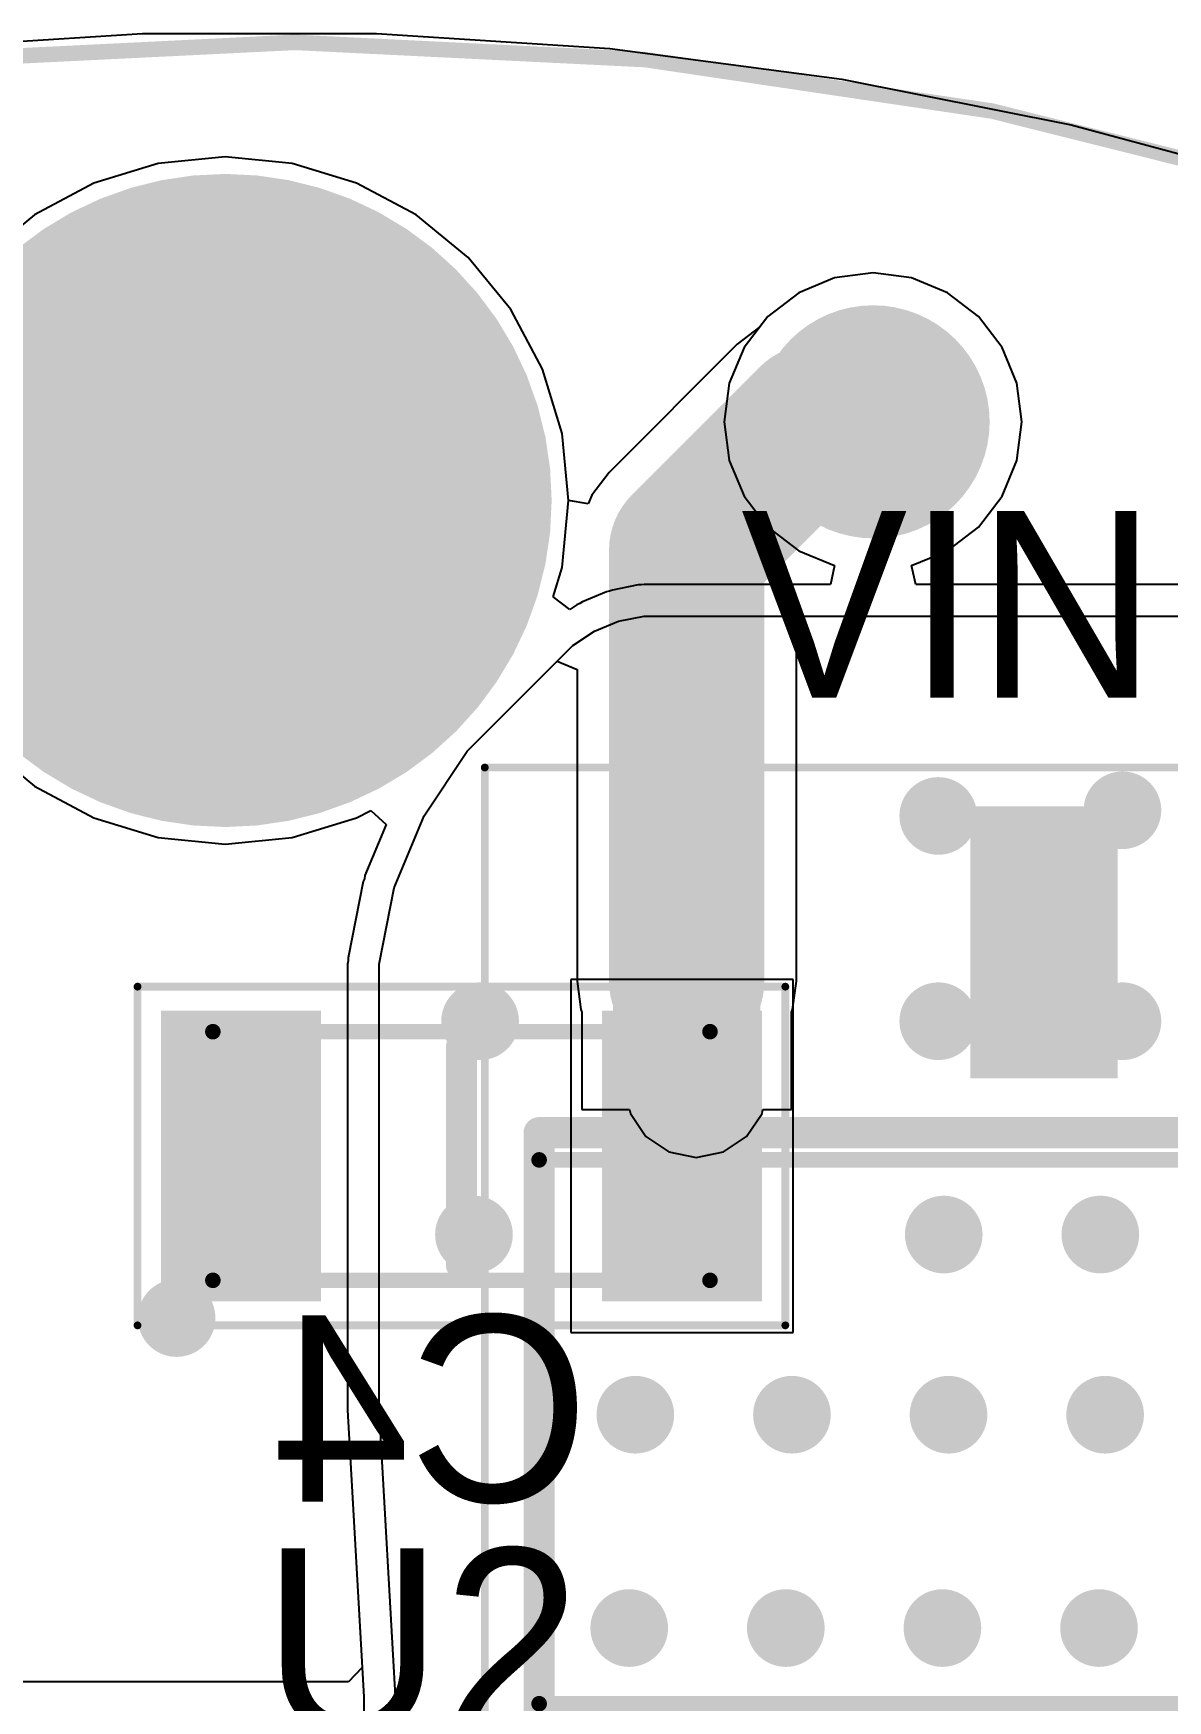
# Model space of a CAD drawing. Header units: millimetres. Extents: x 4.72 to 6.55, y 1.73 to 3.54.
# Drawn here: x 5.5726 to 5.8601, y 3.1209 to 3.5433 of the extents above; entities that cross this region are included whole.
import ezdxf

# ---------------------------------------------------------------- set-up
doc = ezdxf.new("R2010")
doc.units = ezdxf.units.MM
doc.header["$MEASUREMENT"] = 0
for name, color, linetype in [('BottomLayer', 5, 'Continuous'), ('BottomOverlay', 54, 'Continuous'), ('BottomPaste', 16, 'Continuous'), ('BottomSolder', 6, 'Continuous'), ('ConnectLayer', 7, 'Continuous'), ('Mechanical1', 6, 'Continuous'), ('Mechanical15', 56, 'Continuous'), ('Mechanical20', 56, 'Continuous'), ('MultiLayer', 9, 'Continuous'), ('TopLayer', 1, 'Continuous'), ('TopOverlay', 2, 'Continuous'), ('TopPaste', 8, 'Continuous'), ('TopSolder', 216, 'Continuous'), ('ViaHoleLayer', 16, 'Continuous')]:
    doc.layers.add(name, color=color, linetype=linetype)

# ---------------------------------------------------------------- blocks, each defined once
blk = doc.blocks.new('CAPC3216X170N_B_6')
at = {"layer": 'BottomLayer'}
for points in [[(-0.07618, 0.03681), (-0.07618, -0.03681), (-0.03563, 0.03681), (-0.03563, -0.03681)], [(0.03563, 0.03681), (0.03563, -0.03681), (0.07618, 0.03681), (0.07618, -0.03681)]]:
    blk.add_solid(points, dxfattribs=at)
at = {"layer": 'BottomOverlay', "const_width": 0.00787}
blk.add_lwpolyline([(0, 0.02756), (0, -0.02756)], dxfattribs=at)
at = {"layer": 'BottomOverlay', "const_width": 0.00394}
for points in [[(-0.00197, 0.02756, 1), (0.00197, 0.02756, 1)], [(-0.00197, -0.02756, 1), (0.00197, -0.02756, 1)]]:
    blk.add_lwpolyline(points, format="xyb", close=True, dxfattribs=at)
at = {"layer": 'BottomPaste'}
for points in [[(-0.07618, 0.03681), (-0.07618, -0.03681), (-0.03563, 0.03681), (-0.03563, -0.03681)], [(0.03563, 0.03681), (0.03563, -0.03681), (0.07618, 0.03681), (0.07618, -0.03681)]]:
    blk.add_solid(points, dxfattribs=at)
at = {"layer": 'BottomSolder'}
for points in [[(-0.07618, 0.03681), (-0.07618, -0.03681), (-0.03563, 0.03681), (-0.03563, -0.03681)], [(0.03563, 0.03681), (0.03563, -0.03681), (0.07618, 0.03681), (0.07618, -0.03681)]]:
    blk.add_solid(points, dxfattribs=at)
at = {"layer": 'Mechanical15', "const_width": 0.00394}
for points in [[(0.06299, 0.0315), (-0.06299, 0.0315)], [(-0.06299, 0.0315), (-0.06299, -0.0315)], [(0.06299, 0.0315), (0.06299, -0.0315)], [(0.06299, -0.0315), (-0.06299, -0.0315)]]:
    blk.add_lwpolyline(points, dxfattribs=at)
at = {"layer": 'Mechanical15', "const_width": 0.00197}
for points in [[(-0.06398, 0.0315, 1), (-0.06201, 0.0315, 1)], [(-0.06398, 0.0315, 1), (-0.06201, 0.0315, 1)], [(0.06201, 0.0315, 1), (0.06398, 0.0315, 1)], [(0.06201, 0.0315, 1), (0.06398, 0.0315, 1)], [(-0.06398, -0.0315, 1), (-0.06201, -0.0315, 1)], [(-0.06398, -0.0315, 1), (-0.06201, -0.0315, 1)], [(0.06201, -0.0315, 1), (0.06398, -0.0315, 1)], [(0.06201, -0.0315, 1), (0.06398, -0.0315, 1)]]:
    blk.add_lwpolyline(points, format="xyb", close=True, dxfattribs=at)
at = {"layer": 'Mechanical20', "const_width": 0.00197}
for points in [[(0.08209, 0.04291), (-0.08209, 0.04291)], [(-0.08209, 0.04291), (-0.08209, -0.04291)], [(0.08209, 0.04291), (0.08209, -0.04291)], [(0.08209, -0.04291), (-0.08209, -0.04291)]]:
    blk.add_lwpolyline(points, dxfattribs=at)
at = {"layer": 'Mechanical20', "const_width": 0.000984}
for points in [[(-0.08258, 0.04291, 1), (-0.08159, 0.04291, 1)], [(-0.08258, 0.04291, 1), (-0.08159, 0.04291, 1)], [(0.08159, 0.04291, 1), (0.08258, 0.04291, 1)], [(0.08159, 0.04291, 1), (0.08258, 0.04291, 1)], [(-0.08258, -0.04291, 1), (-0.08159, -0.04291, 1)], [(-0.08258, -0.04291, 1), (-0.08159, -0.04291, 1)], [(0.08159, -0.04291, 1), (0.08258, -0.04291, 1)], [(0.08159, -0.04291, 1), (0.08258, -0.04291, 1)]]:
    blk.add_lwpolyline(points, format="xyb", close=True, dxfattribs=at)
blk = doc.blocks.new('SOT230P700X180_4N_19')
at = {"layer": 'Mechanical15', "const_width": 0.00394}
for points in [[(-0.0689, 0.0374), (0.02165, 0.12795)], [(-0.0689, -0.12795), (-0.0689, 0.12795)], [(0.0689, 0.12795), (-0.0689, 0.12795)], [(0.0689, -0.12795), (0.0689, 0.12795)], [(0.0689, -0.12795), (-0.0689, -0.12795)]]:
    blk.add_lwpolyline(points, dxfattribs=at)
at = {"layer": 'Mechanical15', "const_width": 0.00197}
for points in [[(-0.06988, 0.12795, 1), (-0.06791, 0.12795, 1)], [(-0.06988, 0.12795, 1), (-0.06791, 0.12795, 1)], [(0.02067, 0.12795, 1), (0.02264, 0.12795, 1)], [(0.06791, 0.12795, 1), (0.06988, 0.12795, 1)], [(0.06791, 0.12795, 1), (0.06988, 0.12795, 1)], [(-0.06988, 0.0374, 1), (-0.06791, 0.0374, 1)], [(-0.06988, -0.12795, 1), (-0.06791, -0.12795, 1)], [(-0.06988, -0.12795, 1), (-0.06791, -0.12795, 1)], [(0.06791, -0.12795, 1), (0.06988, -0.12795, 1)], [(0.06791, -0.12795, 1), (0.06988, -0.12795, 1)]]:
    blk.add_lwpolyline(points, format="xyb", close=True, dxfattribs=at)
at = {"layer": 'Mechanical20', "const_width": 0.00197}
for points in [[(-0.16831, -0.14173), (-0.16831, 0.14173)], [(0.16831, 0.14173), (-0.16831, 0.14173)], [(0.16831, -0.14173), (0.16831, 0.14173)], [(0.16831, -0.14173), (-0.16831, -0.14173)]]:
    blk.add_lwpolyline(points, dxfattribs=at)
at = {"layer": 'Mechanical20', "const_width": 0.000984}
for points in [[(-0.1688, 0.14173, 1), (-0.16781, 0.14173, 1)], [(-0.1688, 0.14173, 1), (-0.16781, 0.14173, 1)], [(0.16781, 0.14173, 1), (0.1688, 0.14173, 1)], [(0.16781, 0.14173, 1), (0.1688, 0.14173, 1)], [(-0.1688, -0.14173, 1), (-0.16781, -0.14173, 1)], [(-0.1688, -0.14173, 1), (-0.16781, -0.14173, 1)], [(0.16781, -0.14173, 1), (0.1688, -0.14173, 1)], [(0.16781, -0.14173, 1), (0.1688, -0.14173, 1)]]:
    blk.add_lwpolyline(points, format="xyb", close=True, dxfattribs=at)
at = {"layer": 'TopLayer'}
for points in [[(-0.15846, 0.07185), (-0.08957, 0.07185), (-0.15846, 0.10925), (-0.08957, 0.10925)], [(0.15846, -0.06299), (0.15846, 0.06299), (0.08957, -0.06299), (0.08957, 0.06299)], [(-0.15846, -0.0187), (-0.08957, -0.0187), (-0.15846, 0.0187), (-0.08957, 0.0187)], [(-0.15846, -0.10925), (-0.08957, -0.10925), (-0.15846, -0.07185), (-0.08957, -0.07185)]]:
    blk.add_solid(points, dxfattribs=at)
at = {"layer": 'TopOverlay', "const_width": 0.00787}
for points in [[(-0.07579, -0.12795), (-0.07579, 0.12795)], [(0.07579, 0.12795), (-0.07579, 0.12795)], [(0.07579, -0.12795), (0.07579, 0.12795)], [(-0.08957, 0.12303), (-0.15846, 0.12303)], [(0.07579, -0.12795), (-0.07579, -0.12795)]]:
    blk.add_lwpolyline(points, dxfattribs=at)
at = {"layer": 'TopOverlay', "const_width": 0.00394}
for points in [[(-0.07776, 0.12795, 1), (-0.07382, 0.12795, 1)], [(-0.07776, 0.12795, 1), (-0.07382, 0.12795, 1)], [(0.07382, 0.12795, 1), (0.07776, 0.12795, 1)], [(0.07382, 0.12795, 1), (0.07776, 0.12795, 1)], [(-0.16043, 0.12303, 1), (-0.1565, 0.12303, 1)], [(-0.09154, 0.12303, 1), (-0.0876, 0.12303, 1)], [(-0.07776, -0.12795, 1), (-0.07382, -0.12795, 1)], [(-0.07776, -0.12795, 1), (-0.07382, -0.12795, 1)], [(0.07382, -0.12795, 1), (0.07776, -0.12795, 1)], [(0.07382, -0.12795, 1), (0.07776, -0.12795, 1)]]:
    blk.add_lwpolyline(points, format="xyb", close=True, dxfattribs=at)
at = {"layer": 'TopPaste'}
for points in [[(-0.15846, 0.07185), (-0.08957, 0.07185), (-0.15846, 0.10925), (-0.08957, 0.10925)], [(0.15846, -0.06299), (0.15846, 0.06299), (0.08957, -0.06299), (0.08957, 0.06299)], [(-0.15846, -0.0187), (-0.08957, -0.0187), (-0.15846, 0.0187), (-0.08957, 0.0187)], [(-0.15846, -0.10925), (-0.08957, -0.10925), (-0.15846, -0.07185), (-0.08957, -0.07185)]]:
    blk.add_solid(points, dxfattribs=at)
at = {"layer": 'TopSolder'}
for points in [[(-0.15846, 0.07185), (-0.08957, 0.07185), (-0.15846, 0.10925), (-0.08957, 0.10925)], [(0.15846, -0.06299), (0.15846, 0.06299), (0.08957, -0.06299), (0.08957, 0.06299)], [(-0.15846, -0.0187), (-0.08957, -0.0187), (-0.15846, 0.0187), (-0.08957, 0.0187)], [(-0.15846, -0.10925), (-0.08957, -0.10925), (-0.15846, -0.07185), (-0.08957, -0.07185)]]:
    blk.add_solid(points, dxfattribs=at)

msp = doc.modelspace()

# ---------------------------------------------------------------- linework, layer by layer
at = {"layer": 'BottomLayer'}
for points, const_width in [([(5.58186, 3.42495, 1), (5.6606, 3.42495, 1)], 0.07874), ([(5.77067, 3.44488, 1), (5.8002, 3.44488, 1)], 0.02953), ([(5.79702, 3.34502, 1), (5.80686, 3.34502, 1)], 0.00984), ([(5.8437, 3.34646, 1), (5.85354, 3.34646, 1)], 0.00984), ([(5.6809, 3.29301, 1), (5.69075, 3.29301, 1)], 0.00984), ([(5.79702, 3.29301, 1), (5.80686, 3.29301, 1)], 0.00984), ([(5.8437, 3.29301, 1), (5.85354, 3.29301, 1)], 0.00984), ([(5.73568, 3.27657, 1), (5.74552, 3.27657, 1)], 0.00984), ([(5.67935, 3.23896, 1), (5.6892, 3.23896, 1)], 0.00984), ([(5.79841, 3.23896, 1), (5.80825, 3.23896, 1)], 0.00984), ([(5.83809, 3.23896, 1), (5.84794, 3.23896, 1)], 0.00984), ([(5.604, 3.2178, 1), (5.61384, 3.2178, 1)], 0.00984), ([(5.72025, 3.19331, 1), (5.73009, 3.19331, 1)], 0.00984), ([(5.75994, 3.19331, 1), (5.76978, 3.19331, 1)], 0.00984), ([(5.79962, 3.19331, 1), (5.80946, 3.19331, 1)], 0.00984), ([(5.83931, 3.19331, 1), (5.84915, 3.19331, 1)], 0.00984), ([(5.7187, 3.13926, 1), (5.72854, 3.13926, 1)], 0.00984), ([(5.75839, 3.13926, 1), (5.76823, 3.13926, 1)], 0.00984), ([(5.79807, 3.13926, 1), (5.80791, 3.13926, 1)], 0.00984), ([(5.83776, 3.13926, 1), (5.8476, 3.13926, 1)], 0.00984)]:
    msp.add_lwpolyline(points, format="xyb", close=True, dxfattribs=dict(at, const_width=const_width))
at = {"layer": 'BottomSolder'}
for points, const_width in [([(5.57986, 3.42495, 1), (5.6626, 3.42495, 1)], 0.08274), ([(5.77067, 3.44488, 1), (5.8002, 3.44488, 1)], 0.02953)]:
    msp.add_lwpolyline(points, format="xyb", close=True, dxfattribs=dict(at, const_width=const_width))
at = {"layer": 'ConnectLayer'}
for p, q in [((5.54112, 3.53943), (5.60028, 3.54331)), ((5.54112, 3.53943), (5.60028, 3.54331)), ((5.60028, 3.54331), (5.65956, 3.54331)), ((5.60028, 3.54331), (5.65956, 3.54331)), ((5.65956, 3.54331), (5.71872, 3.53943)), ((5.65956, 3.54331), (5.71872, 3.53943)), ((5.71872, 3.53943), (5.7775, 3.53169)), ((5.71872, 3.53943), (5.7775, 3.53169)), ((5.7775, 3.53169), (5.83565, 3.52012)), ((5.7775, 3.53169), (5.83565, 3.52012)), ((5.83565, 3.52012), (5.89292, 3.50478)), ((5.83565, 3.52012), (5.89292, 3.50478)), ((5.62123, 3.51198), (5.60426, 3.51031)), ((5.62123, 3.51198), (5.60426, 3.51031)), ((5.63821, 3.51031), (5.62123, 3.51198)), ((5.63821, 3.51031), (5.62123, 3.51198)), ((5.60426, 3.51031), (5.58793, 3.50536)), ((5.60426, 3.51031), (5.58793, 3.50536)), ((5.65454, 3.50536), (5.63821, 3.51031)), ((5.65454, 3.50536), (5.63821, 3.51031)), ((5.58793, 3.50536), (5.57288, 3.49731)), ((5.58793, 3.50536), (5.57288, 3.49731)), ((5.66959, 3.49731), (5.65454, 3.50536)), ((5.66959, 3.49731), (5.65454, 3.50536)), ((5.57288, 3.49731), (5.55969, 3.48649)), ((5.57288, 3.49731), (5.55969, 3.48649)), ((5.68278, 3.48649), (5.66959, 3.49731)), ((5.68278, 3.48649), (5.66959, 3.49731)), ((5.6936, 3.4733), (5.68278, 3.48649)), ((5.6936, 3.4733), (5.68278, 3.48649)), ((5.77567, 3.48132), (5.76657, 3.47755)), ((5.77567, 3.48132), (5.76657, 3.47755)), ((5.78543, 3.48261), (5.77567, 3.48132)), ((5.78543, 3.48261), (5.77567, 3.48132)), ((5.7952, 3.48132), (5.78543, 3.48261)), ((5.7952, 3.48132), (5.78543, 3.48261)), ((5.8043, 3.47755), (5.7952, 3.48132)), ((5.8043, 3.47755), (5.7952, 3.48132)), ((5.76657, 3.47755), (5.75876, 3.47156)), ((5.76657, 3.47755), (5.75876, 3.47156)), ((5.81211, 3.47156), (5.8043, 3.47755)), ((5.81211, 3.47156), (5.8043, 3.47755)), ((5.70164, 3.45825), (5.6936, 3.4733)), ((5.70164, 3.45825), (5.6936, 3.4733)), ((5.75675, 3.46894), (5.75101, 3.46454)), ((5.75876, 3.47156), (5.75276, 3.46374)), ((5.75876, 3.47156), (5.75675, 3.46894)), ((5.8181, 3.46374), (5.81211, 3.47156)), ((5.8181, 3.46374), (5.81211, 3.47156)), ((5.75101, 3.46454), (5.71853, 3.43206)), ((5.75276, 3.46374), (5.74899, 3.45465)), ((5.82187, 3.45465), (5.8181, 3.46374)), ((5.82187, 3.45465), (5.8181, 3.46374)), ((5.7066, 3.44193), (5.70164, 3.45825)), ((5.7066, 3.44193), (5.70164, 3.45825)), ((5.74899, 3.45465), (5.74771, 3.44488)), ((5.82316, 3.44488), (5.82187, 3.45465)), ((5.82316, 3.44488), (5.82187, 3.45465)), ((5.74771, 3.44488), (5.74899, 3.43512)), ((5.82187, 3.43512), (5.82316, 3.44488)), ((5.82187, 3.43512), (5.82316, 3.44488)), ((5.70827, 3.42495), (5.7066, 3.44193)), ((5.70827, 3.42495), (5.7066, 3.44193)), ((5.74899, 3.43512), (5.75276, 3.42602)), ((5.8181, 3.42602), (5.82187, 3.43512)), ((5.8181, 3.42602), (5.82187, 3.43512)), ((5.71853, 3.43206), (5.71412, 3.4263)), ((5.71412, 3.4263), (5.71321, 3.42412)), ((5.75276, 3.42602), (5.75876, 3.41821)), ((5.81211, 3.41821), (5.8181, 3.42602)), ((5.81211, 3.41821), (5.8181, 3.42602)), ((5.7066, 3.40797), (5.70827, 3.42495)), ((5.71321, 3.42412), (5.70827, 3.42495)), ((5.75876, 3.41821), (5.76657, 3.41221)), ((5.8043, 3.41221), (5.81211, 3.41821)), ((5.8043, 3.41221), (5.81211, 3.41821)), ((5.76657, 3.41221), (5.77567, 3.40844)), ((5.7952, 3.40844), (5.8043, 3.41221)), ((5.7952, 3.40844), (5.8043, 3.41221)), ((5.70433, 3.4005), (5.7066, 3.40797)), ((5.77567, 3.40844), (5.77465, 3.4037)), ((5.79622, 3.4037), (5.7952, 3.40844)), ((5.79622, 3.4037), (5.7952, 3.40844)), ((5.71787, 3.4018), (5.71176, 3.39926)), ((5.71865, 3.40195), (5.71787, 3.4018)), ((5.71938, 3.40225), (5.71865, 3.40195)), ((5.72587, 3.40354), (5.71938, 3.40225)), ((5.72666, 3.40354), (5.72587, 3.40354)), ((5.72744, 3.4037), (5.72666, 3.40354)), ((5.77465, 3.4037), (5.72744, 3.4037)), ((5.8915, 3.4037), (5.79622, 3.4037)), ((6.02657, 3.4037), (5.79622, 3.4037)), ((5.70859, 3.39733), (5.70433, 3.4005)), ((5.71037, 3.39852), (5.70859, 3.39733)), ((5.7111, 3.39882), (5.71037, 3.39852)), ((5.71176, 3.39926), (5.7111, 3.39882)), ((5.71483, 3.39184), (5.72094, 3.39438)), ((5.72094, 3.39438), (5.72744, 3.39567)), ((5.72744, 3.39567), (6.02657, 3.39567)), ((5.76598, 3.30315), (5.76598, 3.39567)), ((5.76598, 3.39567), (5.8915, 3.39567)), ((5.70698, 3.38583), (5.70933, 3.38817)), ((5.70933, 3.38817), (5.71483, 3.39184)), ((5.68952, 3.36837), (5.70698, 3.38583)), ((5.68952, 3.36837), (5.70539, 3.38423)), ((5.70539, 3.38423), (5.71039, 3.38216)), ((5.71039, 3.38216), (5.71039, 3.30315)), ((5.68256, 3.3614), (5.68952, 3.36837)), ((5.68256, 3.3614), (5.68952, 3.36837)), ((5.68952, 3.36837), (5.68952, 3.36837)), ((5.68952, 3.36837), (5.68952, 3.36837)), ((5.55969, 3.36341), (5.57288, 3.35258)), ((5.55969, 3.36341), (5.57288, 3.35258)), ((5.67162, 3.34502), (5.68256, 3.3614)), ((5.67162, 3.34502), (5.68256, 3.3614)), ((5.57288, 3.35258), (5.58793, 3.34454)), ((5.57288, 3.35258), (5.58793, 3.34454)), ((5.65454, 3.34454), (5.6581, 3.34644)), ((5.65454, 3.34454), (5.6581, 3.34644)), ((5.6581, 3.34644), (5.66204, 3.34288)), ((5.6581, 3.34644), (5.66204, 3.34288)), ((5.58793, 3.34454), (5.60426, 3.33959)), ((5.58793, 3.34454), (5.60426, 3.33959)), ((5.63821, 3.33959), (5.65454, 3.34454)), ((5.63821, 3.33959), (5.65454, 3.34454)), ((5.66204, 3.34288), (5.65666, 3.3299)), ((5.66204, 3.34288), (5.65666, 3.3299)), ((5.66408, 3.32682), (5.67162, 3.34502)), ((5.66408, 3.32682), (5.67162, 3.34502)), ((5.60426, 3.33959), (5.62123, 3.33791)), ((5.60426, 3.33959), (5.62123, 3.33791)), ((5.62123, 3.33791), (5.63821, 3.33959)), ((5.62123, 3.33791), (5.63821, 3.33959)), ((5.65651, 3.32912), (5.6562, 3.32839)), ((5.65651, 3.32912), (5.6562, 3.32839)), ((5.65666, 3.3299), (5.65651, 3.32912)), ((5.65666, 3.3299), (5.65651, 3.32912)), ((5.6562, 3.32839), (5.65236, 3.30907)), ((5.6562, 3.32839), (5.65236, 3.30907)), ((5.66023, 3.3075), (5.66408, 3.32682)), ((5.66023, 3.3075), (5.66408, 3.32682)), ((5.65236, 3.30828), (5.65221, 3.3075)), ((5.65236, 3.30828), (5.65221, 3.3075)), ((5.65236, 3.30907), (5.65236, 3.30828)), ((5.65236, 3.30907), (5.65236, 3.30828)), ((5.65221, 3.3075), (5.65221, 3.29766)), ((5.65221, 3.3075), (5.65221, 3.29766)), ((5.66023, 3.29766), (5.66023, 3.3075)), ((5.66023, 3.29766), (5.66023, 3.3075)), ((5.76516, 3.30354), (5.70886, 3.30354)), ((5.70886, 3.30354), (5.70886, 3.21417)), ((5.76516, 3.21417), (5.76516, 3.30354)), ((5.71039, 3.30315), (5.71134, 3.29596)), ((5.76504, 3.29596), (5.76598, 3.30315)), ((5.65221, 3.29766), (5.65221, 3.19488)), ((5.65221, 3.29766), (5.65221, 3.19488)), ((5.66023, 3.19488), (5.66023, 3.29766)), ((5.66023, 3.19488), (5.66023, 3.29766)), ((5.71134, 3.29596), (5.71161, 3.29529)), ((5.71161, 3.29529), (5.71161, 3.27067)), ((5.76476, 3.29529), (5.76504, 3.29596)), ((5.76476, 3.27067), (5.76476, 3.29529)), ((5.71161, 3.27067), (5.72371, 3.27067)), ((5.72371, 3.27067), (5.72391, 3.26966)), ((5.75729, 3.26966), (5.75749, 3.27067)), ((5.75749, 3.27067), (5.76476, 3.27067)), ((5.72391, 3.26966), (5.72783, 3.2638)), ((5.75337, 3.2638), (5.75729, 3.26966)), ((5.72783, 3.2638), (5.73369, 3.25989)), ((5.74751, 3.25989), (5.75337, 3.2638)), ((5.73369, 3.25989), (5.7406, 3.25851)), ((5.7406, 3.25851), (5.74751, 3.25989)), ((5.70886, 3.21417), (5.76516, 3.21417)), ((5.65221, 3.19488), (5.65225, 3.19466)), ((5.65221, 3.19488), (5.65225, 3.19466)), ((5.65225, 3.19466), (5.65222, 3.19443)), ((5.65225, 3.19466), (5.65222, 3.19443)), ((5.65222, 3.19443), (5.65592, 3.12929)), ((5.65222, 3.19443), (5.65634, 3.12182)), ((5.66437, 3.12205), (5.66023, 3.19488)), ((5.66437, 3.12205), (5.66023, 3.19488)), ((5.65592, 3.12929), (5.65248, 3.12565)), ((5.65248, 3.12565), (5.53147, 3.12565)), ((5.66437, 3.04621), (5.66437, 3.12205)), ((5.66437, 3.04621), (5.66437, 3.12205)), ((5.65634, 3.12182), (5.65634, 3.04621))]:
    msp.add_line(p, q, dxfattribs=at)
at = {"layer": 'Mechanical1', "const_width": 0.00394}
msp.add_lwpolyline([(6.54443, 2.63551, 1), (4.73341, 2.63551, 1)], format="xyb", close=True, dxfattribs=at)
at = {"layer": 'MultiLayer'}
for points, const_width in [([(5.58186, 3.42495, 1), (5.6606, 3.42495, 1)], 0.07874), ([(5.77067, 3.44488, 1), (5.8002, 3.44488, 1)], 0.02953), ([(5.79702, 3.34502, 1), (5.80686, 3.34502, 1)], 0.00984), ([(5.8437, 3.34646, 1), (5.85354, 3.34646, 1)], 0.00984), ([(5.6809, 3.29301, 1), (5.69075, 3.29301, 1)], 0.00984), ([(5.79702, 3.29301, 1), (5.80686, 3.29301, 1)], 0.00984), ([(5.8437, 3.29301, 1), (5.85354, 3.29301, 1)], 0.00984), ([(5.73568, 3.27657, 1), (5.74552, 3.27657, 1)], 0.00984), ([(5.67935, 3.23896, 1), (5.6892, 3.23896, 1)], 0.00984), ([(5.79841, 3.23896, 1), (5.80825, 3.23896, 1)], 0.00984), ([(5.83809, 3.23896, 1), (5.84794, 3.23896, 1)], 0.00984), ([(5.604, 3.2178, 1), (5.61384, 3.2178, 1)], 0.00984), ([(5.72025, 3.19331, 1), (5.73009, 3.19331, 1)], 0.00984), ([(5.75994, 3.19331, 1), (5.76978, 3.19331, 1)], 0.00984), ([(5.79962, 3.19331, 1), (5.80946, 3.19331, 1)], 0.00984), ([(5.83931, 3.19331, 1), (5.84915, 3.19331, 1)], 0.00984), ([(5.7187, 3.13926, 1), (5.72854, 3.13926, 1)], 0.00984), ([(5.75839, 3.13926, 1), (5.76823, 3.13926, 1)], 0.00984), ([(5.79807, 3.13926, 1), (5.80791, 3.13926, 1)], 0.00984), ([(5.83776, 3.13926, 1), (5.8476, 3.13926, 1)], 0.00984)]:
    msp.add_lwpolyline(points, format="xyb", close=True, dxfattribs=dict(at, const_width=const_width))
at = {"layer": 'TopLayer'}
for points, const_width in [([(5.58186, 3.42495, 1), (5.6606, 3.42495, 1)], 0.07874), ([(5.77067, 3.44488, 1), (5.8002, 3.44488, 1)], 0.02953), ([(5.76082, 3.44488, 1), (5.78051, 3.44488, 1)], 0.01969), ([(5.76082, 3.44488, 1), (5.78051, 3.44488, 1)], 0.01969), ([(5.77559, 3.44488, 1), (5.79528, 3.44488, 1)], 0.01969), ([(5.72835, 3.4124, 1), (5.74803, 3.4124, 1)], 0.01969), ([(5.72835, 3.4124, 1), (5.74803, 3.4124, 1)], 0.01969), ([(5.79702, 3.34502, 1), (5.80686, 3.34502, 1)], 0.00984), ([(5.8437, 3.34646, 1), (5.85354, 3.34646, 1)], 0.00984), ([(5.72835, 3.30315, 1), (5.74803, 3.30315, 1)], 0.01969), ([(5.6809, 3.29301, 1), (5.69075, 3.29301, 1)], 0.00984), ([(5.79702, 3.29301, 1), (5.80686, 3.29301, 1)], 0.00984), ([(5.8437, 3.29301, 1), (5.85354, 3.29301, 1)], 0.00984), ([(5.73568, 3.27657, 1), (5.74552, 3.27657, 1)], 0.00984), ([(5.67935, 3.23896, 1), (5.6892, 3.23896, 1)], 0.00984), ([(5.79841, 3.23896, 1), (5.80825, 3.23896, 1)], 0.00984), ([(5.83809, 3.23896, 1), (5.84794, 3.23896, 1)], 0.00984), ([(5.604, 3.2178, 1), (5.61384, 3.2178, 1)], 0.00984), ([(5.72025, 3.19331, 1), (5.73009, 3.19331, 1)], 0.00984), ([(5.75994, 3.19331, 1), (5.76978, 3.19331, 1)], 0.00984), ([(5.79962, 3.19331, 1), (5.80946, 3.19331, 1)], 0.00984), ([(5.83931, 3.19331, 1), (5.84915, 3.19331, 1)], 0.00984), ([(5.7187, 3.13926, 1), (5.72854, 3.13926, 1)], 0.00984), ([(5.75839, 3.13926, 1), (5.76823, 3.13926, 1)], 0.00984), ([(5.79807, 3.13926, 1), (5.80791, 3.13926, 1)], 0.00984), ([(5.83776, 3.13926, 1), (5.8476, 3.13926, 1)], 0.00984)]:
    msp.add_lwpolyline(points, format="xyb", close=True, dxfattribs=dict(at, const_width=const_width))
at = {"layer": 'TopLayer', "const_width": 0.03937}
for points in [[(5.73819, 3.4124), (5.77067, 3.44488)], [(5.77067, 3.44488), (5.78543, 3.44488)], [(5.73819, 3.30315), (5.73819, 3.4124)]]:
    msp.add_lwpolyline(points, dxfattribs=at)
at = {"layer": 'TopSolder'}
for points, const_width in [([(5.57986, 3.42495, 1), (5.6626, 3.42495, 1)], 0.08274), ([(5.77067, 3.44488, 1), (5.8002, 3.44488, 1)], 0.02953)]:
    msp.add_lwpolyline(points, format="xyb", close=True, dxfattribs=dict(at, const_width=const_width))
at = {"layer": 'ViaHoleLayer'}
for points, const_width in [([(5.58186, 3.42495, 1), (5.6606, 3.42495, 1)], 0.07874), ([(5.77539, 3.44488, 1), (5.79547, 3.44488, 1)], 0.02008), ([(5.79899, 3.34502, 1), (5.8049, 3.34502, 1)], 0.00591), ([(5.84567, 3.34646, 1), (5.85157, 3.34646, 1)], 0.00591), ([(5.68287, 3.29301, 1), (5.68878, 3.29301, 1)], 0.00591), ([(5.79899, 3.29301, 1), (5.8049, 3.29301, 1)], 0.00591), ([(5.84567, 3.29301, 1), (5.85157, 3.29301, 1)], 0.00591), ([(5.73765, 3.27657, 1), (5.74355, 3.27657, 1)], 0.00591), ([(5.68132, 3.23896, 1), (5.68723, 3.23896, 1)], 0.00591), ([(5.80038, 3.23896, 1), (5.80628, 3.23896, 1)], 0.00591), ([(5.84006, 3.23896, 1), (5.84597, 3.23896, 1)], 0.00591), ([(5.60597, 3.2178, 1), (5.61187, 3.2178, 1)], 0.00591), ([(5.72222, 3.19331, 1), (5.72813, 3.19331, 1)], 0.00591), ([(5.76191, 3.19331, 1), (5.76781, 3.19331, 1)], 0.00591), ([(5.80159, 3.19331, 1), (5.8075, 3.19331, 1)], 0.00591), ([(5.84128, 3.19331, 1), (5.84718, 3.19331, 1)], 0.00591), ([(5.72067, 3.13926, 1), (5.72658, 3.13926, 1)], 0.00591), ([(5.76036, 3.13926, 1), (5.76626, 3.13926, 1)], 0.00591), ([(5.80004, 3.13926, 1), (5.80595, 3.13926, 1)], 0.00591), ([(5.83973, 3.13926, 1), (5.84563, 3.13926, 1)], 0.00591)]:
    msp.add_lwpolyline(points, format="xyb", close=True, dxfattribs=dict(at, const_width=const_width))

# ---------------------------------------------------------------- block references
for name, p, rotation in [('SOT230P700X180_4N_19', (5.82874, 3.18898), 270), ('CAPC3216X170N_B_6', (5.6811, 3.25886), 180)]:
    msp.add_blockref(name, p, dxfattribs=dict(rotation=rotation))

# ---------------------------------------------------------------- texts
at = {"layer": 'BottomOverlay', "text_generation_flag": 2}
msp.add_text('C4', height=0.047244, dxfattribs=at).set_placement((5.71358, 3.17126))
at = {"layer": 'TopOverlay'}
for s, p in [('VIN', (5.75197, 3.375)), ('U2', (5.63071, 3.1122))]:
    msp.add_text(s, height=0.047244, dxfattribs=at).set_placement(p)

doc.saveas('drawing.dxf')
